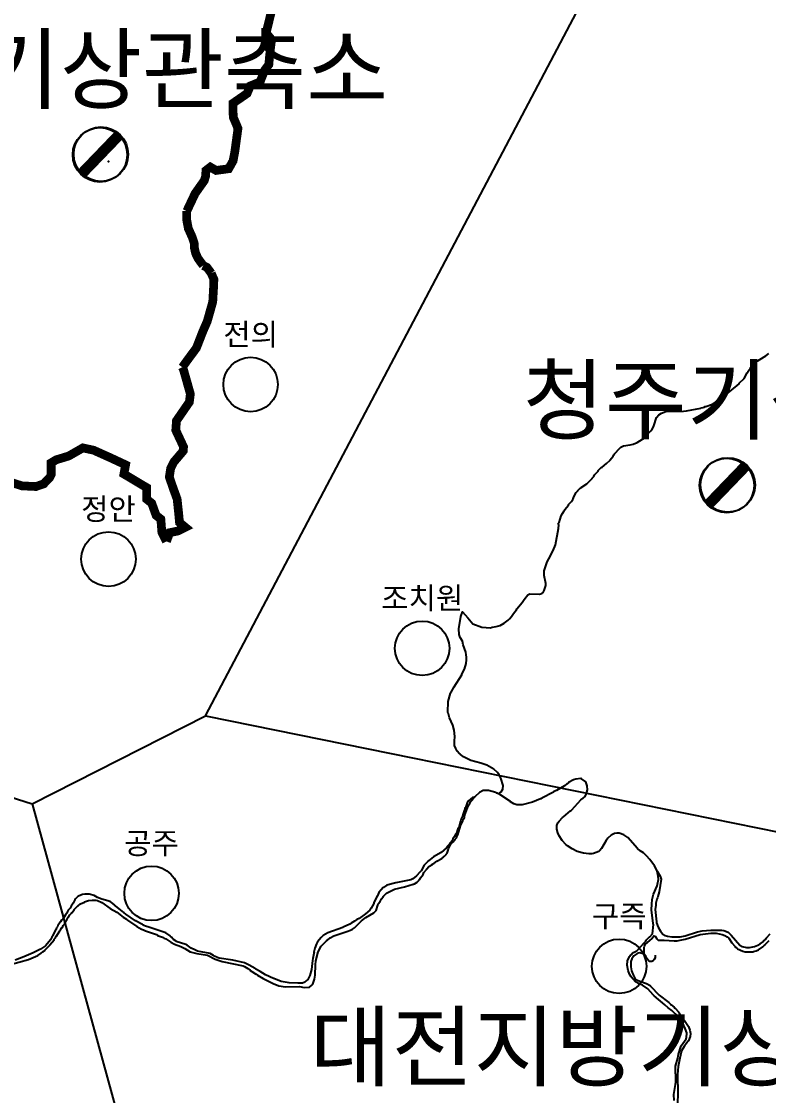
# Model space of a CAD drawing. Header units: millimetres. Extents: x -954552 to 1497340, y -301250 to 736091.
# Drawn here: x 206730 to 241017, y 321070 to 370346 of the extents above; entities that cross this region are included whole.
import ezdxf
from ezdxf.enums import TextEntityAlignment as Align

# ---------------------------------------------------------------- set-up
doc = ezdxf.new("R2010")
doc.units = ezdxf.units.MM
for name, color, linetype in [('2411', 7, 'Continuous'), ('AWS', 4, 'Continuous'), ('AWS명', 2, 'Continuous'), ('EL', 2, 'Continuous'), ('MAIN-RIVER', 5, 'Continuous'), ('Point', 1, 'Continuous'), ('관측소명', 3, 'Continuous'), ('기상청', 1, 'Continuous'), ('티센', 6, 'Continuous')]:
    doc.layers.add(name, color=color, linetype=linetype)
doc.styles.get("Standard").update_dxf_attribs({"font": ''})
doc.styles.get('Standard').set_extended_font_data('Gulim')

# ---------------------------------------------------------------- blocks, each defined once
blk = doc.blocks.new('관측소(기상청)')
at = {"layer": '기상청', "const_width": 500}
blk.add_lwpolyline([(821, 874), (-914, -926)], dxfattribs=at)
at = {"layer": '기상청'}
blk.add_circle((-46, -26), 1250, dxfattribs=at)

msp = doc.modelspace()

# ---------------------------------------------------------------- linework, layer by layer
at = {"layer": '2411', "const_width": 400}
for points in [[(218239, 370966), (218052, 370203), (217959, 369814), (218208, 369519), (218114, 368740), (218083, 368367), (217896, 368118), (217679, 367573), (217227, 367387), (217087, 367044), (216434, 366593), (216449, 365955), (216667, 365441), (216519, 364352), (216441, 363948), (216239, 363590), (215663, 363512), (215399, 363667), (215197, 363512), (215181, 363247), (215119, 363045), (215119, 363045), (214699, 362454), (214317, 361645)], [(214317, 361645), (214314, 361241), (214388, 360848), (214566, 360454), (214655, 360187), (214670, 359942), (214722, 359712), (214834, 359474), (215070, 359152)], [(215070, 359152), (215239, 359067), (215347, 358925), (215438, 358797)], [(215438, 358797), (215561, 358516), (215547, 358159), (215509, 357484), (215257, 356593), (215042, 356095), (214759, 355367), (214299, 354744), (214113, 354483)], [(213385, 346490), (213531, 346892), (213905, 346970), (214247, 347141), (213983, 347359), (213952, 347702), (213874, 348433), (213703, 348900), (213516, 349445), (213578, 349849), (213718, 350129), (214154, 350643), (214169, 350829), (213812, 351592), (213843, 352028), (214434, 352884), (214481, 353257), (214169, 354362), (214113, 354483)], [(206163, 349227), (206755, 349040), (207393, 349009), (207750, 349133), (208031, 349429), (208093, 349553), (208093, 350098), (208326, 350238), (208894, 350409), (209548, 350783), (210046, 350674), (210808, 350332), (211509, 350005), (211431, 349585), (212473, 348962), (212473, 348433), (212707, 348246), (212909, 347686), (212909, 347686), (213127, 347515), (213174, 346908), (213306, 346648), (213385, 346490)]]:
    msp.add_lwpolyline(points, dxfattribs=at)
at = {"layer": 'AWS'}
for centre in [(217247, 353691), (210725, 345681), (225122, 341589), (212701, 330347), (234160, 326999)]:
    msp.add_circle(centre, 1250, dxfattribs=at)
at = {"layer": 'MAIN-RIVER'}
for points in [[(228621, 334916), (228753, 335007), (228821, 335124), (228841, 335301), (228735, 335626), (228653, 335785), (228572, 335891), (228416, 336038), (228090, 336228), (227815, 336325), (227360, 336437), (227019, 336612), (226933, 336667), (226880, 336714), (226862, 336732), (226841, 336743), (226728, 336866), (226661, 336991), (226611, 337125), (226611, 337125), (226611, 337125), (226600, 337323), (226616, 337543), (226591, 337825), (226523, 338055), (226372, 338399), (226324, 338578), (226312, 338591), (226302, 338663), (226317, 339155), (226421, 339524), (226440, 339542), (226451, 339579), (226584, 339822), (226940, 340373), (226947, 340404), (227065, 340636), (227140, 340892), (227160, 341063), (227160, 341175), (227146, 341292), (227121, 341404), (227002, 341742), (226978, 341909), (226978, 341909), (226978, 341909), (226865, 342084), (226815, 342222), (226808, 342485), (226902, 343041), (226974, 343268), (227219, 342992), (227448, 342712), (227856, 342559), (228258, 342530), (228258, 342530), (228332, 342554), (228517, 342586), (228695, 342632), (228889, 342736), (229068, 342883), (229126, 342935), (229213, 343048), (229288, 343135), (229351, 343247), (229444, 343353), (229469, 343403), (229716, 343686), (229803, 343827), (229975, 344041), (230069, 344091), (230507, 344066), (230613, 344098), (230675, 344154), (230725, 344241), (230793, 344463), (230793, 344556), (230713, 344928), (230725, 345147), (230862, 345553), (231006, 345828), (231034, 345900), (231134, 346073), (231236, 346341), (231370, 347090), (231370, 347090), (231386, 347253), (231369, 347313), (231395, 347344), (231395, 347344), (231407, 347359), (231505, 347665), (231555, 347772), (231632, 347895), (231668, 347933), (231668, 347959), (231842, 348159), (231842, 348184), (231917, 348258), (231930, 348271), (231980, 348321), (232029, 348421), (232048, 348440), (232048, 348440), (232078, 348543), (232192, 348740), (232261, 348809), (232261, 348834), (232367, 348940), (232404, 348946), (232423, 348968), (232679, 349140), (232904, 349365), (232923, 349371), (232923, 349396), (233004, 349477), (233035, 349546), (233191, 349715), (233191, 349740), (233328, 349877), (233385, 349902), (233578, 350062), (233741, 350215), (233741, 350239), (233890, 350402), (233916, 350465), (233947, 350508), (234187, 350766), (234241, 350821), (234366, 350871), (234662, 350918), (234809, 350952), (234990, 351027), (235350, 351263), (235383, 351330), (235615, 351566), (235677, 351640), (235746, 351777), (235746, 351802), (235870, 352183), (235977, 352305), (236101, 352383), (236296, 352452), (237108, 352469), (237251, 352483), (237910, 352604), (237924, 352615), (238013, 352633), (238076, 352652), (238094, 352677), (238138, 352684), (238438, 352792), (238516, 352832), (239164, 353303), (239164, 353303), (239581, 353640), (239662, 353721), (239662, 353746), (239893, 353971), (240035, 354232), (240075, 354285), (240076, 354305), (240184, 354445), (240190, 354466), (240278, 354566), (240334, 354605), (240371, 354642), (240405, 354690), (240449, 354702), (240462, 354727), (240511, 354774), (240536, 354780), (240542, 354799), (240624, 354837), (240890, 355006), (241024, 355116)], [(235906, 331358), (235856, 331475), (235783, 331611), (235570, 331898), (235421, 332067), (235282, 332198), (235132, 332297), (235007, 332404), (234564, 332904), (234377, 333035), (234164, 333104), (234058, 333109), (233952, 333097), (233801, 333022), (233646, 332878), (233558, 332766), (233358, 332403), (233271, 332304), (233223, 332259), (232983, 332172), (232902, 332159), (232771, 332159), (232519, 332183), (232227, 332272), (232003, 332384), (231784, 332528), (231715, 332584), (231552, 332765), (231403, 332987), (231340, 333128), (231303, 333297), (231303, 333297), (231303, 333459), (231347, 333584), (231409, 333659), (231566, 333830), (231602, 333850), (231934, 334127), (231958, 334146), (231984, 334171), (232402, 334643), (232514, 334708), (232521, 334727), (232595, 334790), (232663, 334934), (232702, 335090), (232696, 335284), (232669, 335371), (232626, 335458), (232433, 335602), (232402, 335611), (232179, 335591), (232179, 335591), (232069, 335552), (231842, 335427), (231823, 335400), (231779, 335368), (231761, 335366), (231652, 335283), (231283, 335064), (231166, 335011), (231149, 334994), (230609, 334717), (230571, 334689), (230546, 334686), (230190, 334524), (229703, 334414), (229459, 334407), (229329, 334445), (229173, 334546), (229160, 334568), (229124, 334596), (228685, 334885), (228621, 334916), (228621, 334916), (228584, 334935), (228528, 334945), (228497, 334973), (228166, 335070), (227917, 335057), (227749, 334973), (227554, 334782), (227504, 334760), (227504, 334760)], [(206171, 327061), (207052, 327304), (207477, 327492), (207635, 327597), (207716, 327664), (207731, 327665), (207739, 327686), (207795, 327724), (207795, 327736), (208026, 327961), (208026, 327986), (208226, 328211), (208226, 328237), (208286, 328303), (208326, 328374), (208341, 328379), (208378, 328454), (208495, 328629), (208527, 328663), (208569, 328758), (208607, 328786), (208607, 328786), (208645, 328873), (208714, 328954), (208726, 328998), (208764, 329041), (208771, 329075), (208815, 329131), (208863, 329223), (208869, 329255), (208882, 329255), (208954, 329360), (209020, 329431), (209020, 329444), (209049, 329463), (209126, 329573), (209144, 329579), (209151, 329610), (209323, 329778), (209335, 329778), (209432, 329860), (209617, 329947), (209623, 329959), (209813, 330023), (209975, 330038), (210144, 330036), (210225, 330013), (210419, 329929), (210806, 329652), (211106, 329480), (211401, 329255), (211552, 329159), (211593, 329121), (211593, 329121), (212018, 328818), (212243, 328706), (212326, 328677), (212329, 328664), (212365, 328656), (212418, 328624), (212924, 328454), (212968, 328428), (212968, 328415), (213243, 328318), (213281, 328287), (213356, 328261), (213581, 328110), (213749, 328018), (214051, 327901), (214231, 327818), (214471, 327657), (214773, 327582), (215262, 327515), (215623, 327332), (215936, 327213), (216911, 327020), (216967, 326995), (217123, 326895), (217223, 326822), (217229, 326805), (217304, 326767), (217464, 326657), (217499, 326645), (217565, 326594), (217823, 326439), (217823, 326439), (218279, 326204), (218542, 326106), (218848, 326058), (219491, 326071), (219697, 326033), (219947, 326040), (220059, 326128), (220097, 326178), (220184, 326409), (220215, 326596), (220222, 327064), (220246, 327252), (220346, 327664), (220490, 327927), (220746, 328189), (220746, 328202), (220772, 328202), (220896, 328302), (221065, 328395), (221663, 328590), (221825, 328651), (221920, 328702), (222010, 328768), (222338, 329078), (222533, 329239), (222905, 329454), (222911, 329473), (223002, 329558), (223082, 329808), (223107, 329858), (223194, 329970), (223194, 329970), (223257, 330097), (223325, 330178), (223331, 330199), (223344, 330202), (223344, 330214), (223488, 330352), (223851, 330539), (224313, 330639), (224711, 330761), (224718, 330774), (224762, 330783), (224888, 330858), (224965, 330929), (224971, 330948), (225009, 330986), (225045, 331052), (225162, 331214), (225200, 331301), (225329, 331451), (225329, 331464), (225432, 331574), (225563, 331652), (225569, 331668), (225588, 331668), (225607, 331695), (225651, 331715), (225793, 331820), (226024, 331945), (226098, 332012), (226098, 332024), (226139, 332047), (226139, 332047), (226216, 332125), (226216, 332137), (226261, 332189), (226314, 332323), (226336, 332408), (226436, 332595), (226485, 332645), (226485, 332657), (226523, 332695), (226529, 332714), (226542, 332714), (226567, 332751), (226585, 332757), (226591, 332776), (226610, 332782), (226636, 332832), (226692, 332892), (226713, 332933), (226763, 333036), (226898, 333489), (226978, 333628), (227009, 333734), (227067, 333832), (227084, 333946), (227194, 334264), (227262, 334410), (227303, 334465), (227341, 334544), (227410, 334617), (227410, 334630), (227466, 334695), (227466, 334695), (227504, 334760), (227504, 334760)], [(227504, 334760), (227424, 334739), (227250, 334595), (227179, 334495), (227105, 334275), (227079, 334251), (227073, 334205), (227056, 334179), (226992, 333945), (226979, 333933), (226973, 333894), (226910, 333757), (226897, 333687), (226881, 333659), (226798, 333364), (226761, 333303), (226690, 333106), (226648, 333058), (226605, 332952), (226523, 332845), (226505, 332789), (226392, 332652), (226361, 332583), (226267, 332489), (226249, 332445), (226236, 332445), (226236, 332432), (225999, 332226), (225643, 332014), (225413, 331840), (225392, 331834), (225392, 331834), (225392, 331821), (225212, 331645), (225067, 331383), (225018, 331314), (224861, 331147), (224693, 331014), (224600, 330973), (223906, 330834), (223500, 330714), (223344, 330614), (223331, 330614), (223232, 330507), (223138, 330383), (223069, 330233), (223052, 330233), (222895, 329908), (222901, 329883), (222782, 329664), (222713, 329577), (222522, 329405), (222227, 329190), (222128, 329149), (222020, 329064), (221858, 328973), (221796, 328927), (221489, 328800), (221477, 328786), (220789, 328527), (220577, 328405), (220478, 328320), (220309, 328114), (220309, 328114), (220263, 328032), (220189, 327828), (220155, 327641), (220159, 327599), (220146, 327583), (220109, 327358), (220084, 327270), (220034, 326846), (219965, 326583), (219866, 326396), (219791, 326334), (219784, 326315), (219734, 326264), (219634, 326228), (219409, 326221), (219016, 326234), (218653, 326308), (218312, 326446), (218291, 326445), (217935, 326609), (217687, 326759), (217492, 326862), (217450, 326897), (217179, 327056), (216972, 327151), (216429, 327276), (215798, 327370), (215705, 327404), (215698, 327416), (215549, 327482), (215549, 327494), (215549, 327494), (215386, 327589), (214812, 327700), (214680, 327750), (214518, 327838), (214342, 327969), (214280, 327997), (213830, 328135), (213830, 328147), (213704, 328230), (213683, 328266), (213616, 328330), (213602, 328332), (213549, 328387), (213549, 328400), (213355, 328530), (212989, 328650), (212568, 328787), (212421, 328846), (212349, 328877), (212349, 328889), (212318, 328893), (212281, 328912), (212256, 328933), (211999, 329065), (211999, 329077), (211968, 329086), (211512, 329397), (211500, 329397), (211464, 329435), (211444, 329441), (211438, 329459), (211438, 329459), (211417, 329466), (211411, 329483), (211368, 329508), (211127, 329711), (211003, 329799), (211001, 329813), (210860, 329927), (210794, 329966), (210425, 330073), (210219, 330162), (210069, 330245), (209843, 330311), (209637, 330311), (209538, 330292), (209488, 330279), (209319, 330195), (209216, 330093), (209177, 330041), (209107, 329898), (209004, 329764), (208957, 329660), (208945, 329657), (208932, 329629), (208879, 329579), (208829, 329481), (208809, 329441), (208744, 329366), (208624, 329165), (208573, 329119), (208526, 329038), (208507, 329026), (208507, 329026), (208448, 328928), (208395, 328867), (208376, 328812), (208339, 328761), (208300, 328667), (208269, 328625), (208170, 328426), (208162, 328392), (208125, 328342), (208064, 328211), (207845, 327955), (207840, 327936), (207608, 327784), (207270, 327616), (206839, 327429), (206434, 327279)], [(236679, 320847), (236666, 321115), (236749, 321575), (236761, 321696), (236753, 322421), (236853, 322789), (236878, 322965), (237003, 323352), (237234, 323671), (237234, 323697), (237247, 323710), (237266, 323952), (237196, 324152), (237077, 324395), (236946, 324601), (236834, 324730), (236623, 324928), (236605, 324934), (236577, 324976), (236411, 325089), (236265, 325232), (236148, 325319), (236148, 325319), (235967, 325482), (235765, 325644), (235728, 325697), (235484, 325966), (235240, 326131), (235078, 326187), (234916, 326288), (234716, 326519), (234640, 326635), (234578, 326800), (234534, 327043), (234540, 327243), (234628, 327419), (234628, 327437), (234661, 327471), (234668, 327490), (234712, 327521), (234743, 327565), (234774, 327584), (234781, 327603), (234826, 327638), (234971, 327712), (235061, 327798), (235067, 327818), (235380, 328156), (235399, 328196), (235558, 328343), (235571, 328343), (235684, 328493), (235733, 328918), (235721, 328930), (235721, 328930), (235727, 328959), (235652, 329593), (235655, 329842), (235676, 330068), (235733, 330311), (235901, 330687), (235927, 330772), (235964, 330980), (235954, 331133), (235906, 331358), (236038, 331136), (236089, 330989), (235995, 330411), (235931, 330200), (235923, 330140), (235892, 330077), (235845, 329896), (235839, 329766), (235824, 329715), (235814, 329606), (235873, 329035), (235881, 328997), (235945, 328793), (236052, 328606), (236171, 328475), (236270, 328417), (236383, 328381), (236583, 328356), (236958, 328356), (237189, 328400), (237758, 328578), (237758, 328578), (237976, 328631), (238371, 328657), (238713, 328663), (238876, 328656), (238969, 328638), (239170, 328569), (239307, 328428), (239700, 327963), (239807, 327900), (240000, 327857), (240138, 327863), (240369, 327910), (240525, 327970), (240633, 328031), (240784, 328142), (240793, 328161), (240806, 328163), (240894, 328249), (240899, 328268), (240929, 328287), (240929, 328299), (241094, 328495)], [(235821, 327513), (235808, 327381), (235768, 327303), (235723, 327242), (235666, 327212), (235567, 327219), (235504, 327261), (235434, 327364), (235383, 327470), (235307, 327561), (235312, 327864), (235328, 327923), (235358, 327996), (235674, 328273), (235674, 328285), (235752, 328390), (235807, 328377), (235893, 328261), (235954, 328202), (236232, 328195), (236687, 328162), (236828, 328171), (236958, 328190), (237193, 328249), (237876, 328462), (238369, 328519), (238620, 328519), (238883, 328456), (239004, 328414), (239120, 328351), (239188, 328285), (239188, 328285), (239338, 328069), (239485, 327903), (239492, 327883), (239541, 327855), (239541, 327843), (239588, 327798), (239831, 327688), (239944, 327664), (240293, 327669), (240321, 327684), (240444, 327710), (240554, 327758), (240762, 327895), (240767, 327913), (240820, 327948), (240856, 327986), (240863, 328006), (241044, 328186)], [(235307, 327561), (235217, 327588), (235100, 327620), (235024, 327601), (234923, 327544), (234834, 327480), (234739, 327345), (234701, 327215), (234698, 327091), (234697, 326969), (234728, 326793), (234800, 326612), (234884, 326447), (234897, 326444), (234928, 326400), (235001, 326359), (235111, 326313), (235415, 326216), (235578, 326119), (235584, 326100), (235603, 326093), (235990, 325676), (236440, 325333), (236528, 325249), (236528, 325237), (236548, 325230), (236690, 325120), (236715, 325082), (236727, 325082), (236891, 324912), (237116, 324569), (237116, 324569), (237197, 324468), (237340, 324239), (237403, 324070), (237428, 323908), (237415, 323771), (237340, 323577), (237241, 323459), (237241, 323446), (237154, 323353), (237140, 323314), (237028, 323127), (236947, 322791), (236872, 322403), (236841, 322028), (236854, 321134), (236841, 320733)]]:
    msp.add_lwpolyline(points, dxfattribs=at)
at = {"layer": '관측소명'}
msp.add_point((210726, 363916), dxfattribs=at)
at = {"layer": '기상청'}
for centre in [(210379, 364256), (239146, 349084)]:
    msp.add_circle(centre, 1250, dxfattribs=at)
at = {"layer": '티센'}
for points in [[(215176, 338493), (239096, 383849)], [(182433, 342323), (207223, 334458)], [(207223, 334458), (215176, 338493)], [(215176, 338493), (246847, 332074)], [(207223, 334458), (217331, 297617)]]:
    msp.add_lwpolyline(points, dxfattribs=at)

# ---------------------------------------------------------------- block references
at = {"layer": 'Point'}
for p in [(210379, 364256), (239146, 349084)]:
    msp.add_blockref('관측소(기상청)', p, dxfattribs=at)

# ---------------------------------------------------------------- texts
at = {"layer": 'AWS명'}
for s, p in [('전의', (217247, 355191)), ('정안', (210725, 347181)), ('조치원', (225122, 343089)), ('공주', (212701, 331847)), ('구즉', (234160, 328499))]:
    msp.add_text(s, height=1000, dxfattribs=at).set_placement(p, align=Align.BOTTOM_CENTER)
at = {"layer": 'EL'}
for p in [(210379, 364255), (239146, 349083)]:
    msp.add_text('0.000', height=2.5, dxfattribs=at).set_placement(p, align=Align.TOP_CENTER)
at = {"layer": '관측소명'}
for s, p in [('천안기상관측소', (210379, 365756)), ('청주기상대', (239146, 350584)), ('대전지방기상청', (233132, 320905))]:
    msp.add_text(s, height=3000, dxfattribs=at).set_placement(p, align=Align.BOTTOM_CENTER)

doc.saveas('drawing.dxf')
